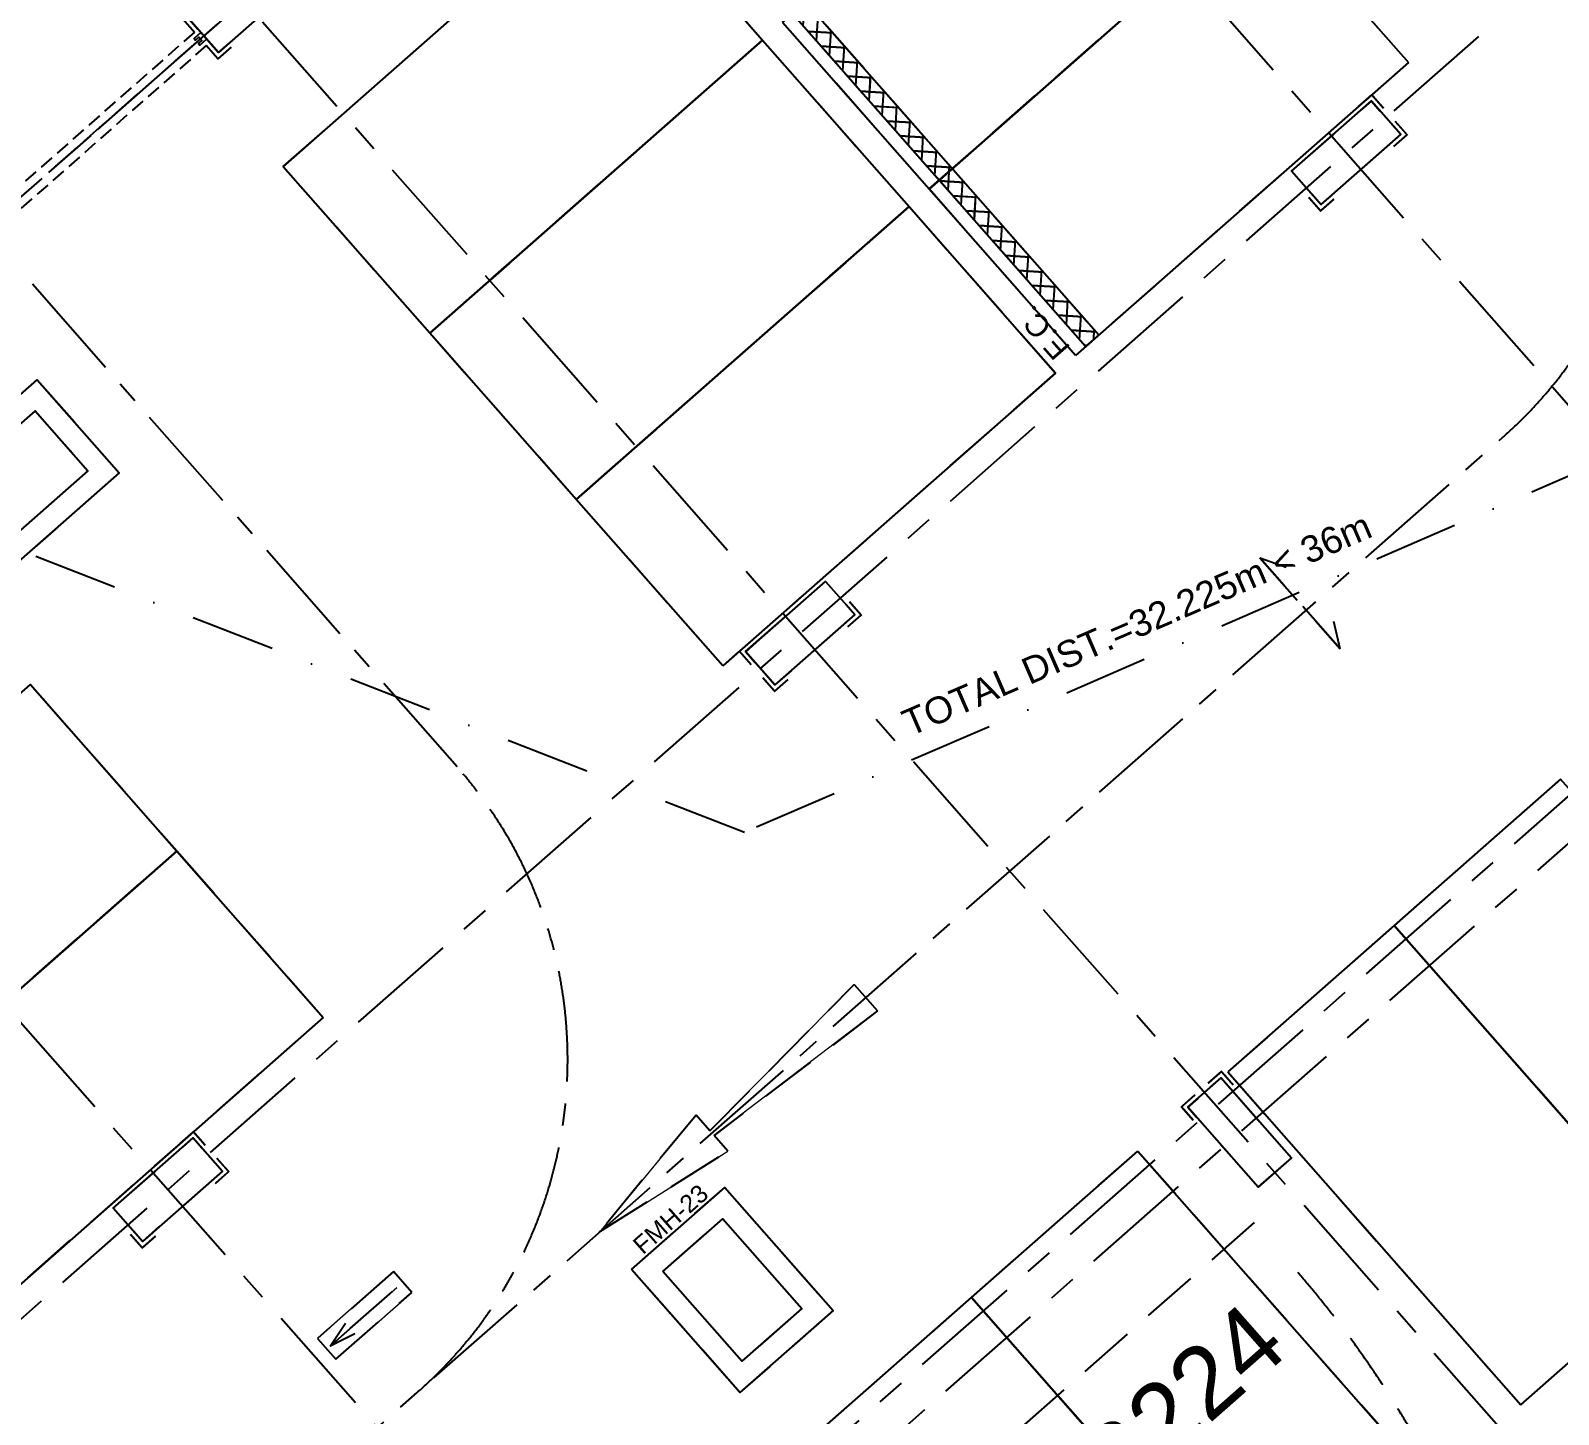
# Model space of a CAD drawing. Header units: millimetres. Extents: x 833946797 to 834440930, y 817746008 to 818399503.
# Drawn here: x 834343138 to 834360367, y 817964841 to 817980448 of the extents above; entities that cross this region are included whole.
import ezdxf
from ezdxf.enums import TextEntityAlignment as Align

# ---------------------------------------------------------------- set-up
doc = ezdxf.new("R2010")
doc.units = ezdxf.units.MM
doc.header["$LTSCALE"] = 100
for name, pattern in [('CENTER', [2, 1.25, -0.25, 0.25, -0.25]), ('DASHDOT2', [12.7, 6.35, -3.175, 0, -3.175]), ('Grid Line', [22.225, 12.7, -3.175, 3.175, -3.175]), ('Hidden', [9.525, 6.35, -3.175])]:
    doc.linetypes.add(name, pattern=pattern)
for name, color, linetype in [('+C-160', 160, 'Hidden'), ('3B50A-DLN-ARC-DWG-1002-P00-LB02$0$DLN660', 1, 'Continuous'), ('A-COLS', 3, 'Continuous'), ('DLN020__', 6, 'Continuous'), ('DLN0401_', 7, 'Continuous'), ('DLN040__', 3, 'Continuous'), ('DLN060__', 7, 'Continuous'), ('DLN220__', 7, 'Continuous'), ('DLN660', 1, 'Continuous'), ('DLN810__', 1, 'Continuous'), ('MOE', 6, 'DASHDOT2')]:
    doc.layers.add(name, color=color, linetype=linetype)
for name, color, linetype, lineweight in [('A-GENM', 6, 'Continuous', 9), ('A-WALL', 7, 'Continuous', 9), ('A829_ROAD', 1, 'Continuous', 0), ('CORNER GUARD', 2, 'Continuous', 50), ('HCL520_T', 7, 'Continuous', 18)]:
    doc.layers.add(name, color=color, linetype=linetype, lineweight=lineweight)
doc.styles.add('3B50A-DLN-ARC-DWG-1002-P00-LB02$0$Standard', font='swiss.ttf')
doc.styles.get("Standard").update_dxf_attribs({"font": 'swiss.ttf'})
doc.styles.add('Swis721tBT', font='swissl.ttf')
doc.dimstyles.new('INTDIM350', dxfattribs={"dimtxt": 350, "dimasz": 200, "dimexe": 100, "dimexo": 150, "dimgap": 100, "dimtad": 1, "dimdec": 0, "dimzin": 9, "dimdsep": 46, "dimtxsty": 'Swis721tBT', "dimblk": 'OPEN30', "dimcen": -125, "dimclrd": 256, "dimclre": 256, "dimclrt": 2, "dimaunit": 1, "dimadec": 1, "dimazin": 0, "dimtfac": 0.444444, "dimtdec": 0, "dimtix": 1, "dimtmove": 2, "dimatfit": 3, "dimldrblk": 'OPEN30', "dimfxl": 0, "dimtolj": 1, "dimlwd": -1, "dimlwe": -1, "dimarcsym": 0})

# ---------------------------------------------------------------- blocks, each defined once
blk = doc.blocks.new('A05-_14-flat-3')
at = {"layer": 'A829_ROAD'}
for p, q in [((-275, 3909), (275, 3909)), ((-50, 709), (-275, 3909)), ((275, 3909), (50, 709)), ((-375, 709), (0, -1624)), ((-50, 709), (-375, 709)), ((0, -1624), (375, 709)), ((375, 709), (50, 709))]:
    blk.add_line(p, q, dxfattribs=at)
blk = doc.blocks.new('DLN_Parking - Parking - 2500 x 5000 _WL_-1233168-Car Park_B2_F')
at = {"layer": 'DLN660'}
for p, q in [((0, 0), (0, 5000)), ((0, 5000), (2500, 5000)), ((2500, 5000), (2500, 0)), ((2500, 0), (0, 0))]:
    blk.add_line(p, q, dxfattribs=at)
blk = doc.blocks.new('3B50A-DLN-ARC-DWG-1002-P00-LB02$0$DLN_Parking - Parking - 2500 x 5000 _WL_-V2-Car Park_B2_F')
at = {"layer": '3B50A-DLN-ARC-DWG-1002-P00-LB02$0$DLN660'}
for p, q in [((2500, 0), (0, 0)), ((0, 0), (0, -5000)), ((2500, -5000), (2500, 0)), ((0, -5000), (2500, -5000))]:
    blk.add_line(p, q, dxfattribs=at)
blk = doc.blocks.new('_Open30')
at = {"color": 0, "linetype": 'ByBlock', "lineweight": -2}
for p, q in [((-1, 0.268), (0, 0)), ((0, 0), (-1, -0.268)), ((0, 0), (-1, 0))]:
    blk.add_line(p, q, dxfattribs=at)
blk = doc.blocks.new('CORNER GUARD')
at = {"layer": 'CORNER GUARD', "color": 0, "const_width": 20}
blk.add_lwpolyline([(-150, -50), (50, -50), (50, 150)], dxfattribs=at)
at = {"layer": 'Defpoints', "color": 0}
blk.add_lwpolyline([(-150, 0), (0, 0), (0, 150)], dxfattribs=at)
blk = doc.blocks.new('*D108')
at = {"layer": 'Defpoints', "color": 0, "ltscale": 1.5}
for p in [(834363937, 817981184), (834365636, 817979211), (834367936, 817978646), (834367936, 817978646), (834351187, 817971404)]:
    blk.add_point(p, dxfattribs=at)
at = {"layer": 'MOE', "linetype": 'Continuous', "ltscale": 1.5}
blk.add_arc((834367936, 817978646), 2368, 152.4428, 198.543, dxfattribs=at)
at = {"layer": 'MOE', "ltscale": 1.5, "xscale": 200, "yscale": 200, "zscale": 200}
for p, rotation in [((834365936, 817979915), 60.02279805428434), ((834365762, 817977706), 290.9629367049981)]:
    blk.add_blockref('_Open30', p, dxfattribs=dict(at, rotation=rotation))
at = {"layer": 'MOE', "color": 2, "ltscale": 1.5, "insert": (834365296, 817978854), "char_height": 350, "attachment_point": 5, "rotation": 85.4929, "style": 'Swis721tBT'}
blk.add_mtext('\\A1;{\\C1;>30%%D}', dxfattribs=at)
blk = doc.blocks.new('A$C029C5A43')
at = {"layer": '+C-160'}
for p, q in [((68221, 38216, 0), (68221, 38016, 0)), ((68271, 37666), (68271, 38166)), ((68271, 37666, 0), (68271, 38166, 0)), ((68271, 37666, 0), (68271, 38166, 0)), ((68271, 37966), (68171, 37966)), ((68171, 37966), (68171, 37941)), ((68171, 37941), (68221, 37941)), ((68221, 37941), (68221, 37891)), ((68271, 37866), (68271, 37966)), ((68221, 37891), (68171, 37891)), ((68171, 37891), (68171, 37866)), ((68171, 37866), (68271, 37866)), ((68221, 37616, 0), (68221, 37816, 0)), ((68271, 37666, 0), (68271, 37816, 0)), ((68421, 37616, 0), (68221, 37616, 0)), ((69471, 37666), (68271, 37666)), ((69471, 37666, 0), (68271, 37666, 0)), ((69471, 37666, 0), (68271, 37666, 0)), ((68421, 37666, 0), (68271, 37666, 0)), ((62450, 36246, 0), (64300, 36246, 0)), ((64300, 36246, 0), (64300, 34846, 0)), ((67971, 33716), (67971, 36216)), ((67971, 36216), (72971, 36216)), ((72971, 36216), (72971, 33716)), ((73421, 28716), (73421, 36216)), ((73621, 36216), (73620, 28716)), ((62700, 35996, 0), (64050, 35996, 0)), ((64050, 35996, 0), (64050, 35096, 0)), ((64050, 35096, 0), (62700, 35096, 0)), ((64300, 34846, 0), (62450, 34846, 0)), ((61971, 33716), (61971, 31216)), ((72971, 33716), (67971, 33716)), ((67971, 31216), (67971, 33716)), ((67971, 33716), (72971, 33716)), ((72971, 33716), (72971, 31216)), ((73271, 31216), (73271, 33716)), ((73421, 33308), (73620, 33508)), ((73620, 33253), (73421, 33452)), ((73421, 33084), (73620, 33283)), ((73620, 33028), (73421, 33228)), ((73421, 32859), (73620, 33059)), ((73620, 32804), (73421, 33003)), ((73421, 32635), (73620, 32834)), ((73620, 32579), (73421, 32779)), ((73421, 32410), (73620, 32610)), ((73620, 32355), (73421, 32554)), ((73421, 32186), (73620, 32385)), ((73620, 32130), (73421, 32330)), ((73421, 31961), (73620, 32161)), ((73620, 31906), (73421, 32105)), ((73421, 31737), (73620, 31936)), ((73620, 31681), (73421, 31881)), ((73421, 31512), (73620, 31712)), ((73620, 31457), (73421, 31656)), ((73421, 31288), (73620, 31487)), ((73620, 31232), (73421, 31432)), ((56971, 31216), (61971, 31216)), ((61971, 31216), (56971, 31216)), ((61971, 31216), (61971, 28716)), ((72971, 31216), (67971, 31216)), ((67971, 28716), (67971, 31216)), ((67971, 31216), (72971, 31216)), ((72971, 31216), (72971, 28716)), ((78271, 31216), (73271, 31216)), ((73271, 28716), (73271, 31216)), ((73271, 31216), (78271, 31216)), ((73421, 31063), (73620, 31263)), ((73620, 31008), (73421, 31207)), ((78271, 31216), (78271, 28716)), ((73421, 30839), (73620, 31038)), ((73620, 30783), (73421, 30983)), ((73421, 30614), (73620, 30814)), ((73620, 30559), (73421, 30758)), ((73421, 30390), (73620, 30589)), ((73620, 30334), (73421, 30534)), ((73421, 30165), (73620, 30365)), ((73620, 30110), (73421, 30309)), ((73421, 29941), (73620, 30140)), ((73620, 29885), (73421, 30085)), ((73421, 29716), (73620, 29915)), ((73620, 29661), (73421, 29860)), ((73421, 29492), (73620, 29691)), ((73620, 29437), (73421, 29636)), ((73421, 29267), (73620, 29466)), ((73620, 29212), (73421, 29411)), ((73421, 29043), (73620, 29242)), ((73620, 28988), (73421, 29187)), ((73421, 28818), (73620, 29017)), ((73620, 28763), (73421, 28962)), ((73543, 28716), (73620, 28793)), ((61971, 28716), (56971, 28716)), ((58771, 28166, 0), (58771, 28666, 0)), ((58771, 28666, 0), (59971, 28666, 0)), ((58771, 28166, 0), (58771, 28666, 0)), ((58771, 28666, 0), (59971, 28666, 0)), ((59821, 28715, 0), (60021, 28715, 0)), ((59821, 28665, 0), (59971, 28665, 0)), ((59971, 28666, 0), (59971, 28166, 0)), ((59971, 28666, 0), (59971, 28166, 0)), ((59971, 28665, 0), (59971, 28515, 0)), ((60021, 28715, 0), (60021, 28515, 0)), ((72971, 28716), (67971, 28716)), ((68421, 28715, 0), (68221, 28715, 0)), ((68221, 28715, 0), (68221, 28515, 0)), ((68271, 28666), (69471, 28666)), ((68271, 28166), (68271, 28666)), ((68271, 28166, 0), (68271, 28666, 0)), ((68271, 28666, 0), (69471, 28666, 0)), ((68271, 28166, 0), (68271, 28666, 0)), ((68271, 28666, 0), (69471, 28666, 0)), ((68421, 28665, 0), (68271, 28665, 0)), ((68271, 28665, 0), (68271, 28515, 0)), ((69471, 28666), (69471, 28166)), ((69471, 28666, 0), (69471, 28166, 0)), ((69471, 28666, 0), (69471, 28166, 0)), ((78271, 28716), (73271, 28716)), ((73443, 28716), (73421, 28738)), ((73620, 28716), (73421, 28716)), ((76471, 28666), (77671, 28666)), ((76471, 28166), (76471, 28666)), ((76471, 28166, 0), (76471, 28666, 0)), ((76471, 28666, 0), (77671, 28666, 0)), ((76471, 28166, 0), (76471, 28666, 0)), ((76471, 28666, 0), (77671, 28666, 0)), ((77521, 28715, 0), (77721, 28715, 0)), ((77521, 28665, 0), (77671, 28665, 0)), ((77671, 28666), (77671, 28166)), ((77671, 28666, 0), (77671, 28166, 0)), ((77671, 28666, 0), (77671, 28166, 0)), ((77671, 28665, 0), (77671, 28515, 0)), ((77721, 28715, 0), (77721, 28515, 0)), ((58721, 28115, 0), (58721, 28315, 0)), ((58771, 28165, 0), (58771, 28315, 0)), ((59971, 28165, 0), (59971, 28315, 0)), ((60021, 28115, 0), (60021, 28315, 0)), ((68221, 28115, 0), (68221, 28315, 0)), ((68271, 28165, 0), (68271, 28315, 0)), ((69471, 28165), (69471, 28315)), ((69521, 28115), (69521, 28315)), ((76421, 28115, 0), (76421, 28315, 0)), ((76471, 28165, 0), (76471, 28315, 0)), ((77671, 28165, 0), (77671, 28315, 0)), ((77721, 28115, 0), (77721, 28315, 0)), ((58921, 28115, 0), (58721, 28115, 0)), ((59971, 28166, 0), (58771, 28166, 0)), ((59971, 28166, 0), (58771, 28166, 0)), ((58921, 28165, 0), (58771, 28165, 0)), ((59821, 28165, 0), (59971, 28165, 0)), ((59821, 28115, 0), (60021, 28115, 0)), ((68421, 28115, 0), (68221, 28115, 0)), ((69471, 28166), (68271, 28166)), ((69471, 28166, 0), (68271, 28166, 0)), ((69471, 28166, 0), (68271, 28166, 0)), ((68421, 28165, 0), (68271, 28165, 0)), ((69321, 28165), (69471, 28165)), ((69321, 28115), (69521, 28115)), ((76621, 28115, 0), (76421, 28115, 0)), ((77671, 28166), (76471, 28166)), ((77671, 28166, 0), (76471, 28166, 0)), ((77671, 28166, 0), (76471, 28166, 0)), ((76621, 28165, 0), (76471, 28165, 0)), ((77521, 28165, 0), (77671, 28165, 0)), ((77521, 28115, 0), (77721, 28115, 0)), ((60670, 26042), (59529, 26042)), ((59529, 26042), (59529, 25729)), ((60670, 25729), (60670, 26042)), ((59881, 25881), (60581, 25881)), ((59529, 25729), (60670, 25729)), ((73324, 25630), (73324, 24261)), ((73324, 24261), (73324, 25630)), ((73324, 25630), (73476, 25352)), ((64398, 25112), (62711, 24841)), ((64398, 24877), (64398, 25112)), ((64398, 24877), (66711, 25039)), ((66711, 25039), (66711, 24642)), ((62711, 24841), (64398, 24570)), ((66711, 24642), (64398, 24805)), ((64398, 24570), (64398, 24805)), ((73324, 24261), (73476, 24539)), ((62703, 24286, 0), (64103, 24286, 0)), ((62703, 22436, 0), (62703, 24286, 0)), ((64103, 24286, 0), (64103, 22436, 0)), ((62953, 24036, 0), (63853, 24036, 0)), ((62953, 22686, 0), (62953, 24036, 0)), ((63853, 24036, 0), (63853, 22686, 0)), ((63853, 22686, 0), (62953, 22686, 0)), ((64103, 22436, 0), (62703, 22436, 0)), ((68771, 21566, 0), (68571, 21566, 0)), ((68571, 21566, 0), (68571, 21366, 0)), ((68971, 21566), (69171, 21566)), ((69171, 21566), (69171, 21366)), ((62871, 21516), (65371, 21516)), ((65371, 16516), (65371, 21516)), ((65371, 21516), (67871, 21516)), ((65371, 21516), (65371, 16516)), ((67871, 21516), (67871, 16516)), ((68621, 21516), (69121, 21516)), ((68621, 20316), (68621, 21516)), ((68621, 20316, 0), (68621, 21516, 0)), ((68621, 21516, 0), (69121, 21516, 0)), ((68621, 20316, 0), (68621, 21516, 0)), ((68621, 21516, 0), (69121, 21516, 0)), ((68771, 21516, 0), (68621, 21516, 0)), ((68621, 21516, 0), (68621, 21366, 0)), ((68971, 21516), (69121, 21516)), ((69121, 21516), (69121, 20316)), ((69121, 21516, 0), (69121, 20316, 0)), ((69121, 21516, 0), (69121, 20316, 0)), ((69121, 21516), (69121, 21366)), ((69221, 21516), (69221, 16516)), ((71721, 21516), (69221, 21516)), ((71721, 21516), (71721, 16516)), ((74221, 21516), (71721, 21516)), ((71721, 16516), (71721, 21516)), ((69121, 20316), (68621, 20316)), ((69121, 20316, 0), (68621, 20316, 0)), ((69121, 20316, 0), (68621, 20316, 0)), ((69221, 16516), (71721, 16516))]:
    blk.add_line(p, q, dxfattribs=at)
at = {"layer": '+C-160', "linetype": 'Hidden'}
blk.add_line((84671, 37916), (59971, 37916), dxfattribs=at)
at = {"layer": '+C-160', "linetype": 'Hidden', "ltscale": 0.25}
for p, q in [((68221, 38016), (60021, 38016)), ((68221, 37816), (60021, 37816))]:
    blk.add_line(p, q, dxfattribs=at)
at = {"layer": '+C-160', "linetype": 'Hidden', "ltscale": 0.5}
blk.add_line((68221, 37916), (60021, 37916), dxfattribs=at)
at = {"layer": '+C-160', "lineweight": 18}
for p, q in [((59971, 28666), (58771, 28666)), ((58771, 28666), (58771, 28166)), ((59971, 28166), (59971, 28666)), ((58771, 28166), (59971, 28166))]:
    blk.add_line(p, q, dxfattribs=at)
at = {"layer": '+C-160', "linetype": 'ByBlock', "lineweight": -2}
for p, q in [((59581, 25881), (59881, 25961)), ((59881, 25801), (59581, 25881)), ((59581, 25881), (59881, 25881))]:
    blk.add_line(p, q, dxfattribs=at)
blk = doc.blocks.new('Leader Mark')
blk.add_lwpolyline([(-1141, 156), (0, 156), (0, -156), (-1141, -156)], close=True)
blk.add_leader([(-52, -4), (-1052, -4)], dimstyle='INTDIM350', override={"dimasz": 300, "dimgap": 100, "dimtad": 0, "dimldrblk": 'Open30'})

msp = doc.modelspace()

# ---------------------------------------------------------------- hatches: boundary and pattern name
at = {"layer": 'A-WALL'}
h = msp.add_hatch(dxfattribs=at)
h.set_pattern_fill('ANSI31', scale=50)
h.set_pattern_definition([(86.350195828, (-1e-07, 1e-07), (-158.428018635, 10.105711821), [])])
edge = h.paths.add_edge_path()
edge.add_line((834373398.9, 817975260.5), (834373587.8, 817975426.8))
edge.add_line((834373587.8, 817975426.8), (834373233.3, 817980498))
edge.add_line((834373233.3, 817980498), (834338943.8, 818019460))
edge.add_arc((834332615.6, 818013879.7), 8437.1, 41.40656, 102.76311)
edge.add_line((834330751.7, 818022108.4), (834321993.3, 818032060.3))
edge.add_line((834321993.3, 818032060.3), (834277327.5, 817992751.1))
edge.add_line((834277327.5, 817992751.1), (834277459.6, 817992600.9))
edge.add_line((834277459.6, 817992600.9), (834321975.3, 818031778))
edge.add_line((834321975.3, 818031778), (834330680.7, 818021886.4))
edge.add_arc((834332615.6, 818013879.7), 8237.1, 41.40793, 103.58613, ccw=False)
edge.add_line((834338793.6, 818019327.9), (834373038.5, 817980416.6))
edge.add_line((834373038.5, 817980416.6), (834373398.9, 817975260.5))
at = {"layer": 'DLN060__'}
h = msp.add_hatch(dxfattribs=at)
h.set_pattern_fill('EARTH', color=251, scale=150, angle=45)
h.set_pattern_definition([(86.35019583, (1453154.1, 238293.2), (-889.9338409, 1011.2023827), [952.5, -952.5]), (86.35019583, (1452797.6, 238315.9), (-889.9338409, 1011.2023827), [952.5, -952.5]), (86.35019583, (1452441.2, 238338.6), (-889.9338409, 1011.2023827), [952.5, -952.5]), (176.35019583, (1452329.9, 238465), (-1011.2023827, -889.9338409), [952.5, -952.5]), (176.35019583, (1452352.65, 238821.5), (-1011.2023827, -889.9338409), [952.5, -952.5]), (176.35019583, (1452375.4, 239178), (-1011.2023827, -889.9338409), [952.5, -952.5])])
edge = h.paths.add_edge_path()
edge.add_line((834303001.7, 817954269.4), (834304578.4, 817955656.4))
edge.add_line((834304578.4, 817955656.4), (834331037.8, 817925591.5))
edge.add_line((834331037.8, 817925591.5), (834375206.5, 817964463.2))
edge.add_line((834375206.5, 817964463.2), (834374060.9, 817980844.8))
edge.add_line((834374060.9, 817980844.8), (834339581.5, 818020021.9))
edge.add_arc((834332615.9, 818013881.7), 9285.6, 41.39677, 99.60462)
edge.add_line((834331066.6, 818023037.1), (834322069.8, 818033259.9))
edge.add_line((834322069.8, 818033259.9), (834273725.6, 817990713.5))
edge.add_line((834273725.6, 817990713.5), (834304578.4, 817955656.4))
edge.add_line((834304578.4, 817955656.4), (834303001.7, 817954269.4))
edge.add_line((834303001.7, 817954269.4), (834270761.5, 817990902.8))
edge.add_line((834270761.5, 817990902.8), (834322258.6, 818036224.1))
edge.add_line((834322258.6, 818036224.1), (834331970.3, 818025189))
edge.add_arc((834332622.3, 818013717.3), 11490.2, 42.02614, 93.25305, ccw=False)
edge.add_line((834341157.7, 818021409.6), (834375550.8, 817982329.9))
edge.add_line((834375550.8, 817982329.9), (834377279, 817963489.7))
edge.add_line((834377279, 817963489.7), (834330848.8, 817922627.7))
edge.add_line((834330848.8, 817922627.7), (834303001.7, 817954269.4))
at = {"layer": 'DLN810__'}
h = msp.add_hatch(dxfattribs=at)
h.set_pattern_fill('ANSI37', color=256, scale=50)
h.set_pattern_definition([(86.3502, (834319897.64, 817945893.62), (-158.428, 10.1057), []), (176.3502, (834319897.64, 817945893.62), (-10.1057, -158.428), [])])
h.paths.add_polyline_path([(834350079.3, 817982513.2), (834350229.3, 817982645.2), (834355183.6, 817977014.5), (834355034.2, 817976883.1)])

# ---------------------------------------------------------------- linework, layer by layer
at = {"layer": 'A-COLS', "lineweight": 18}
for p, q in [((834344970.5, 817967959.6), (834344069.7, 817967166.9)), ((834345300.9, 817967584.3), (834344970.5, 817967959.6)), ((834344400, 817966791.5), (834345300.9, 817967584.3)), ((834344069.7, 817967166.9), (834344400, 817966791.5))]:
    msp.add_line(p, q, dxfattribs=at)
at = {"layer": 'A-COLS'}
for points in [[(834344925, 817980574.6), (834345825.8, 817981367.4), (834346156.1, 817980992.1), (834345255.3, 817980199.3)], [(834357356.9, 817978860.5), (834358257.7, 817979653.3), (834358588, 817979278), (834357687.2, 817978485.2)], [(834351201.2, 817973443.1), (834352102.1, 817974235.9), (834352432.4, 817973860.6), (834351531.6, 817973067.8)], [(834356187.7, 817968306.9), (834356563, 817968637.3), (834357355.8, 817967736.5), (834356980.5, 817967406.1)]]:
    msp.add_lwpolyline(points, close=True, dxfattribs=at)
at = {"layer": 'A-COLS', "elevation": -0.1}
for points in [[(834345825.8, 817981367.4), (834346156.1, 817980992.1), (834345255.3, 817980199.3), (834344925, 817980574.6)], [(834344925, 817980574.6), (834345825.8, 817981367.4), (834346156.1, 817980992.1), (834345255.3, 817980199.3)], [(834358257.7, 817979653.3), (834358588, 817979278), (834357687.2, 817978485.2), (834357356.9, 817978860.5)], [(834357687.2, 817978485.2), (834357356.9, 817978860.5), (834358257.7, 817979653.3), (834358588, 817979278)], [(834352102.1, 817974235.9), (834352432.4, 817973860.6), (834351531.6, 817973067.8), (834351201.2, 817973443.1)], [(834351531.6, 817973067.8), (834351201.2, 817973443.1), (834352102.1, 817974235.9), (834352432.4, 817973860.6)], [(834356563, 817968637.3), (834357355.8, 817967736.5), (834356980.5, 817967406.1), (834356187.7, 817968306.9)], [(834356980.5, 817967406.1), (834356187.7, 817968306.9), (834356563, 817968637.3), (834357355.8, 817967736.5)], [(834344970.5, 817967959.6), (834345300.9, 817967584.3), (834344400, 817966791.5), (834344069.7, 817967166.9)], [(834344400, 817966791.5), (834344069.7, 817967166.9), (834344970.5, 817967959.6), (834345300.9, 817967584.3)]]:
    msp.add_lwpolyline(points, close=True, dxfattribs=at)
at = {"layer": 'A-WALL', "linetype": 'Hidden', "ltscale": 0.25}
for p, q in [((834344986.5, 817980429), (834338830.9, 817975011.6)), ((834345118.7, 817980278.9), (834338963, 817974861.5))]:
    msp.add_line(p, q, dxfattribs=at)
at = {"layer": 'Defpoints', "color": 6, "linetype": 'Hidden'}
msp.add_lwpolyline([(834338793.9, 818019327.5), (834359037.7, 817996325.2), (834355584.6, 817993286.2), (834357401.4, 817991221.8), (834338859.4, 817974903.5)], dxfattribs=at)
at = {"layer": 'DLN020__', "linetype": 'Grid Line'}
for p, q in [((834373303, 817961649.6), (834305749.9, 818038408)), ((834367147.4, 817956232.2), (834299594.3, 818032990.6)), ((834360015.9, 817949956), (834292462.8, 818026714.3)), ((834366536.1, 817999260.5), (834297198.2, 817938237.9)), ((834372812.6, 817992128.7), (834303474.7, 817931106.1)), ((834377503.3, 817986798.8), (834324941.7, 817940540.6)), ((834377767.6, 817986498.6), (834308429.7, 817925476))]:
    msp.add_line(p, q, dxfattribs=at)
at = {"layer": 'DLN220__', "color": 3, "linetype": 'Hidden', "ltscale": 0.5}
msp.add_line((834345052.6, 817980353.9), (834338897, 817974936.5), dxfattribs=at)
at = {"layer": 'DLN220__'}
msp.add_lwpolyline([(834345057.1, 817980424.5), (834344982, 817980358.4), (834344998.5, 817980339.7), (834345036.1, 817980372.7), (834345069.1, 817980335.2), (834345031.6, 817980302.1), (834345048.1, 817980283.4), (834345123.2, 817980349.4)], close=True, dxfattribs=at)
at = {"layer": 'DLN660'}
for points in [[(834344787.2, 817971195.2), (834341033.8, 817967891.9), (834339382.2, 817969768.6), (834343135.6, 817973071.9)], [(834346438.9, 817969318.5), (834342685.4, 817966015.2), (834341033.8, 817967891.9), (834344787.2, 817971195.2)]]:
    msp.add_lwpolyline(points, close=True, dxfattribs=at)
at = {"layer": 'DLN810__', "color": 2, "linetype": 'CENTER', "ltscale": 10}
for p, q in [((834347948, 817972144.7), (834315790.4, 818008684.3)), ((834331170.6, 817950718.8), (834359734, 817975856.7))]:
    msp.add_line(p, q, dxfattribs=at)
at = {"layer": 'DLN810__', "linetype": 'Hidden'}
msp.add_line((834356933.7, 817967005.2), (834350627.6, 817961455.4), dxfattribs=at)
at = {"layer": 'DLN810__'}
msp.add_lwpolyline([(834350079.3, 817982513.2), (834350229.3, 817982645.2), (834355183.6, 817977014.5), (834355034.2, 817976883.1)], close=True, dxfattribs=at)
at = {"layer": 'DLN810__', "elevation": -0.1}
for points in [[(834341823.2, 817975288), (834343211.9, 817976510.2), (834344136.9, 817975459.3), (834342748.1, 817974237.1)], [(834342176, 817975265.5), (834343189.4, 817976157.4), (834343784, 817975481.8), (834342770.6, 817974589.9)], [(834349915.1, 817966476.8), (834350966.1, 817967401.7), (834352188.3, 817966013), (834351137.4, 817965088)], [(834350268, 817966454.3), (834350943.6, 817967048.9), (834351835.5, 817966035.5), (834351159.9, 817965440.9)]]:
    msp.add_lwpolyline(points, close=True, dxfattribs=at)
at = {"layer": 'DLN810__', "color": 2, "linetype": 'CENTER', "ltscale": 10}
for centre in [(834356430.7, 817979610.2), (834344194.5, 817968841.4)]:
    msp.add_arc(centre, 5000, 311.3502, 41.3502, dxfattribs=at)
at = {"layer": 'DLN810__', "linetype": 'Hidden'}
msp.add_arc((834348341.6, 817958604.4), 12000, 311.3502, 41.35019, dxfattribs=at)
at = {"layer": 'MOE', "ltscale": 1.5}
msp.add_lwpolyline([(834367936.2, 817978646), (834351186.5, 817971403.7), (834340776.5, 817975457.8), (834338670.6, 817973604.4)], dxfattribs=at)

# ---------------------------------------------------------------- block references
at = {"rotation": 41.35019582799567}
msp.add_blockref('A$C029C5A43', (834318889.5, 817906820.3), dxfattribs=at)
at = {"layer": 'A-GENM', "xscale": -1, "rotation": 41.35019589422499}
msp.add_blockref('Leader Mark', (834346475.9, 817965580.8), dxfattribs=at)
at = {"layer": 'CORNER GUARD'}
for p, rotation in [((834344925, 817980574.6, -0.1), 221.3501958947497), ((834358588.3, 817979277.7, 0.1), 41.3501958279957), ((834352432.6, 817973860.3), 41.3501958279957), ((834351201.5, 817973442.8, -0.1), 221.3501958947497), ((834356187.7, 817968306.9, 0.1), 221.350195774402), ((834345301.1, 817967584, 0.2), 41.3501958279957)]:
    msp.add_blockref('CORNER GUARD', p, dxfattribs=dict(at, rotation=rotation))
at = {"layer": 'CORNER GUARD', "xscale": -1}
for p, rotation in [((834345255.3, 817980199.3, -0.1), 41.3501958664126), ((834358257.9, 817979653, 0.1), 221.3501958279957), ((834357687.4, 817978484.9, -0.1), 41.3501958664126), ((834351531.8, 817973067.5, -0.1), 41.3501958664126), ((834356563, 817968637.3), 221.3501958279957), ((834344970.8, 817967959.3, 0.2), 221.3501958279957), ((834344400.3, 817966791.2, -0.1), 41.3501958664126)]:
    msp.add_blockref('CORNER GUARD', p, dxfattribs=dict(at, rotation=rotation))
at = {"layer": 'DLN660', "xscale": -1}
for name, p, rotation in [('3B50A-DLN-ARC-DWG-1002-P00-LB02$0$DLN_Parking - Parking - 2500 x 5000 _WL_-V2-Car Park_B2_F', (834351618.3, 817980537.4), 131.3501958279677), ('3B50A-DLN-ARC-DWG-1002-P00-LB02$0$DLN_Parking - Parking - 2500 x 5000 _WL_-V2-Car Park_B2_F', (834345988, 817978912.6), 131.3501958279677), ('3B50A-DLN-ARC-DWG-1002-P00-LB02$0$DLN_Parking - Parking - 2500 x 5000 _WL_-V2-Car Park_B2_F', (834353270, 817978660.7), 131.3501958279677), ('3B50A-DLN-ARC-DWG-1002-P00-LB02$0$DLN_Parking - Parking - 2500 x 5000 _WL_-V2-Car Park_B2_F', (834347639.7, 817977035.9), 131.3501958279677), ('3B50A-DLN-ARC-DWG-1002-P00-LB02$0$DLN_Parking - Parking - 2500 x 5000 _WL_-V2-Car Park_B2_F', (834349291.3, 817975159.2), 131.3501958279677), ('DLN_Parking - Parking - 2500 x 5000 _WL_-1233168-Car Park_B2_F', (834363694.8, 817968253.2), 41.35019582799501), ('DLN_Parking - Parking - 2500 x 5000 _WL_-1233168-Car Park_B2_F', (834361818.1, 817966601.6), 41.35019582799501)]:
    msp.add_blockref(name, p, dxfattribs=dict(at, rotation=rotation))
at = {"layer": 'DLN660', "rotation": 41.3501958279957}
for p in [(834357051.3, 817962406.4), (834355174.5, 817960754.7)]:
    msp.add_blockref('DLN_Parking - Parking - 2500 x 5000 _WL_-1233168-Car Park_B2_F', p, dxfattribs=at)
at = {"layer": 'DLN810__', "color": 4, "xscale": 0.7229092483945704, "yscale": 0.7229092483945704, "zscale": 0.7229092483945704, "rotation": 311.3501958198666}
msp.add_blockref('A05-_14-flat-3', (834350435.8, 817967674.1), dxfattribs=at)

# ---------------------------------------------------------------- texts
at = {"layer": 'DLN0401_'}
msp.add_text('TOTAL DIST.=32.225m < 36m', height=300, rotation=23.38289, dxfattribs=at).set_placement((834355671.8, 817973615.4), align=Align.CENTER)
msp.add_text('TOTAL DIST.=32.225m < 36m', height=300, rotation=23.38289, dxfattribs=at).set_placement((834355671.8, 817973615.4), align=Align.CENTER)
at = {"layer": 'DLN040__', "insert": (834341718.2, 817952852.2), "char_height": 800, "width": 27879.4, "attachment_point": 1, "rotation": 41.3502, "line_spacing_factor": 1.00667}
msp.add_mtext('BASEMENT CAR PARK LEVEL 2. B224 ', dxfattribs=at)
at = {"layer": 'DLN810__', "style": '3B50A-DLN-ARC-DWG-1002-P00-LB02$0$Standard'}
msp.add_text('F.C.', height=250, rotation=131.41807, dxfattribs=at).set_placement((834354873.5, 817976873.7))
at = {"layer": 'HCL520_T', "insert": (834349909.9, 817966786.3, 0), "char_height": 200, "attachment_point": 1, "rotation": 41.3502}
msp.add_mtext_dynamic_manual_height_columns('FMH-23', width=3761.783, gutter_width=1, heights=[0], dxfattribs=at)

# ---------------------------------------------------------------- dimensions: what is measured, and where the dimension line sits
at = {"layer": 'MOE', "ltscale": 1.5}
dim = msp.add_angular_dim_2l(base=(834365636.2, 817979211.1), line1=((834367936.2, 817978646), (834363936.7, 817981183.8)), line2=((834367936.2, 817978646), (834351186.5, 817971403.7)), text='{\\C1;>30%%D}', dimstyle='INTDIM350', dxfattribs=at)
dim.commit()
dim.dimension.update_dxf_attribs({"geometry": '*D108', "text_midpoint": (834365296.2, 817978854.1)})

doc.saveas('drawing.dxf')
